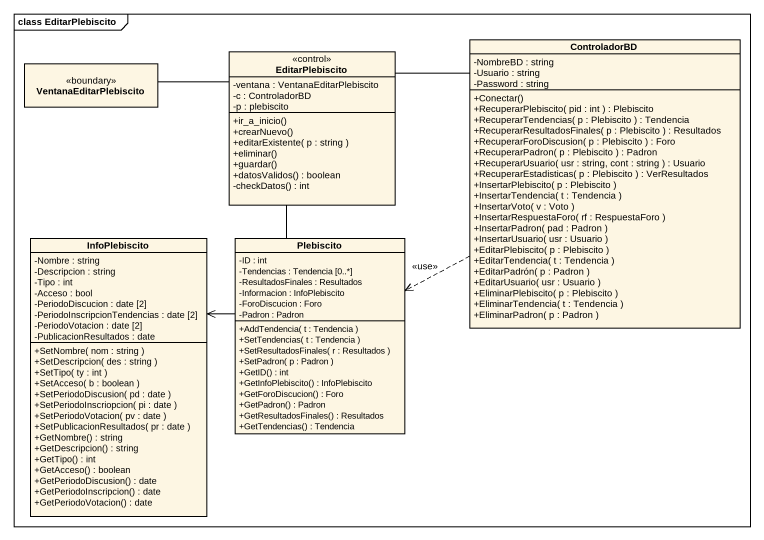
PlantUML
@startuml
mainframe class EditarPlebiscito
hide circle
hide empty members
skinparam classAttributeIconSize 0
class ControladorBD {
  -NombreBD : string
  -Usuario : string
  -Password : string
  +Conectar()
  +RecuperarPlebiscito( pid : int ) : Plebiscito
  +RecuperarTendencias( p : Plebiscito ) : Tendencia
  +RecuperarResultadosFinales( p : Plebiscito ) : Resultados
  +RecuperarForoDiscusion( p : Plebiscito ) : Foro
  +RecuperarPadron( p : Plebiscito ) : Padron
  +RecuperarUsuario( usr : string, cont : string ) : Usuario
  +RecuperarEstadisticas( p : Plebiscito ) : VerResultados
  +InsertarPlebiscito( p : Plebiscito )
  +InsertarTendencia( t : Tendencia )
  +InsertarVoto( v : Voto )
  +InsertarRespuestaForo( rf : RespuestaForo )
  +InsertarPadron( pad : Padron )
  +InsertarUsuario( usr : Usuario )
  +EditarPlebiscito( p : Plebiscito )
  +EditarTendencia( t : Tendencia )
  +EditarPadrón( p : Padron )
  +EditarUsuario( usr : Usuario )
  +EliminarPlebiscito( p : Plebiscito )
  +EliminarTendencia( t : Tendencia )
  +EliminarPadron( p : Padron )
}
class VentanaEditarPlebiscito <<boundary>>
class EditarPlebiscito <<control>> {
  -ventana : VentanaEditarPlebiscito
  -c : ControladorBD
  -p : plebiscito
  +ir_a_inicio()
  +crearNuevo()
  +editarExistente( p : string )
  +eliminar()
  +guardar()
  +datosValidos() : boolean
  -checkDatos() : int
}
class InfoPlebiscito {
  -Nombre : string
  -Descripcion : string
  -Tipo : int
  -Acceso : bool
  -PeriodoDiscucion : date [2]
  -PeriodoInscripcionTendencias : date [2]
  -PeriodoVotacion : date [2]
  -PublicacionResultados : date
  +SetNombre( nom : string )
  +SetDescripcion( des : string )
  +SetTipo( ty : int )
  +SetAcceso( b : boolean )
  +SetPeriodoDiscusion( pd : date )
  +SetPeriodoInscriopcion( pi : date )
  +SetPeriodoVotacion( pv : date )
  +SetPublicacionResultados( pr : date )
  +GetNombre() : string
  +GetDescripcion() : string
  +GetTipo() : int
  +GetAcceso() : boolean
  +GetPeriodoDiscusion() : date
  +GetPeriodoInscripcion() : date
  +GetPeriodoVotacion() : date
}
class Plebiscito {
  -ID : int
  -Tendencias : Tendencia [0..*]
  -ResultadosFinales : Resultados
  -Informacion : InfoPlebiscito
  -ForoDiscucion : Foro
  -Padron : Padron
  +AddTendencia( t : Tendencia )
  +SetTendencias( t : Tendencia )
  +SetResultadosFinales( r : Resultados )
  +SetPadron( p : Padron )
  +GetID() : int
  +GetInfoPlebiscito() : InfoPlebiscito
  +GetForoDiscucion() : Foro
  +GetPadron() : Padron
  +GetResultadosFinales() : Resultados
  +GetTendencias() : Tendencia
}
ControladorBD .left.> Plebiscito : <<use>>
VentanaEditarPlebiscito -right- EditarPlebiscito
EditarPlebiscito -right- ControladorBD
EditarPlebiscito -- Plebiscito
Plebiscito -left-> InfoPlebiscito
@enduml
